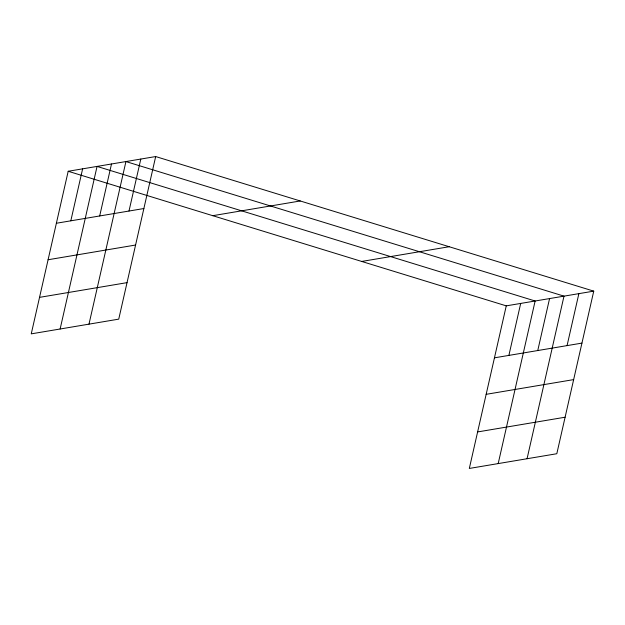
<?xml version="1.0" encoding="UTF-8"?>
<svg xmlns="http://www.w3.org/2000/svg" width="625" height="625" viewBox="0 0 625 625"><rect width="100%" height="100%" fill="white"/><g stroke="black" fill="none" stroke-linecap="round" stroke-linejoin="round"><path stroke-width="0.94" d="M155.68 156.555L68.188 171.273L31.25 333.859L118.742 319.141L155.68 156.555L593.75 291.141L556.812 453.727L469.32 468.445L506.258 305.859L593.75 291.141M70.82 220.82L82.625 168.844M60.125 329.008L97.062 166.414L535.133 301L498.195 463.586M99.688 215.961L111.5 163.992M88.992 324.148L125.937 161.562L564 296.141L527.062 458.727M129 211.031L140.805 159.055M508.883 355.398L520.695 303.43M537.758 350.539L549.57 298.57M567.07 345.609L578.875 293.641M56.383 223.25L143.875 208.531M212.75 215.688L300.242 200.969M48.086 259.75L135.578 245.031M39.547 297.359L127.031 282.641M361.695 261.445L449.188 246.727M494.453 357.828L581.945 343.109M486.156 394.328L573.648 379.609M477.609 431.938L565.102 417.219M68.188 171.273L506.258 305.859"/></g></svg>
